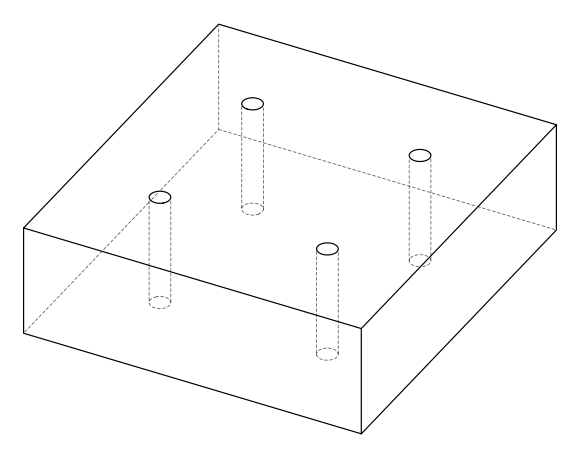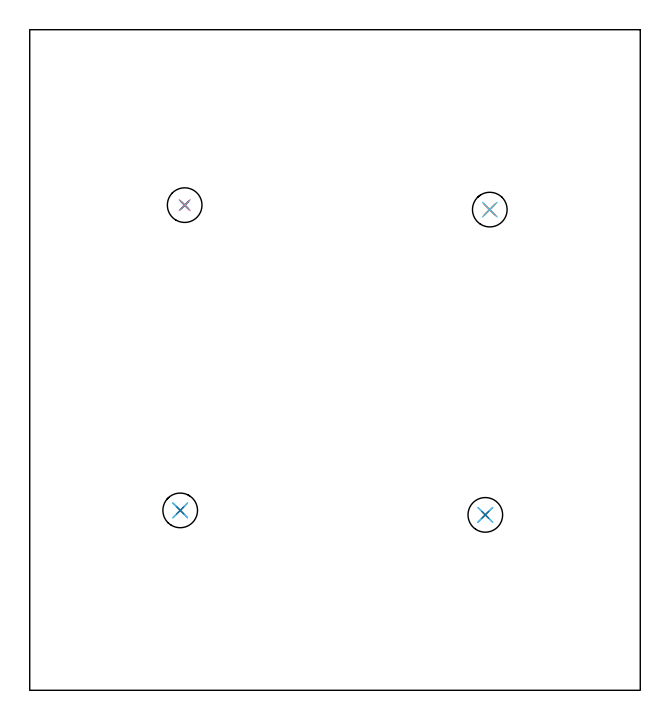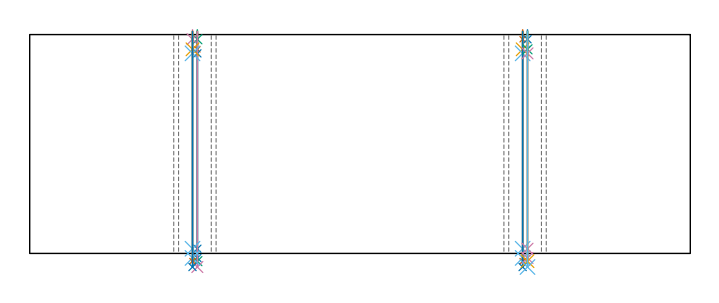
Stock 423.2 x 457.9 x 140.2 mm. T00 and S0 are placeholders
(PLAN: 20 operations, 16 tool changes, 7.7 min)
(1 SPOT_DRILL | STEP1HOLE | NXT0321_9005460120000 | 0.05 min | 182 mm3)
(2 SPOT_DRILL_1 | STEP1HOLE_1 | NXT0321_9005460120000 | 0.05 min | 182 mm3)
(3 SPOT_DRILL_2 | STEP1HOLE_2 | NXT0321_9005460120000 | 0.05 min | 182 mm3)
(4 SPOT_DRILL_3 | STEP1HOLE_3 | NXT0321_9005460120000 | 0.05 min | 182 mm3)
(5 DRILL_BLIND_HOLE_INTO_CENTER | STEP1HOLE | UGT0301_185 | 0.05 min | 182 mm3)
(6 GUN_DRILL_THROUGH_HOLE | STEP1HOLE | UGT0307_002 | 0.63 min | 3670 mm3)
(7 SPADE_DRILL_TO_ENLARGE_THROUGH_HOLE | STEP1HOLE | UGT0306_006 | 0.59 min | 22351 mm3)
(8 DRILL_TO_ENLARGE_THROUGH_HOLE | STEP1HOLE | UGT0301_057 | 0.61 min | 36960 mm3)
(9 DRILL_BLIND_HOLE_INTO_CENTER_1 | STEP1HOLE_1 | UGT0301_185 | 0.05 min | 182 mm3)
(10 GUN_DRILL_THROUGH_HOLE_1 | STEP1HOLE_1 | UGT0307_002 | 0.63 min | 3680 mm3)
(11 SPADE_DRILL_TO_ENLARGE_THROUGH_HOLE_1 | STEP1HOLE_1 | UGT0306_006 | 0.59 min | 22336 mm3)
(12 DRILL_TO_ENLARGE_THROUGH_HOLE_1 | STEP1HOLE_1 | UGT0301_057 | 0.61 min | 36967 mm3)
(13 DRILL_BLIND_HOLE_INTO_CENTER_2 | STEP1HOLE_2 | UGT0301_185 | 0.05 min | 183 mm3)
(14 GUN_DRILL_THROUGH_HOLE_2 | STEP1HOLE_2 | UGT0307_002 | 0.63 min | 3671 mm3)
(15 SPADE_DRILL_TO_ENLARGE_THROUGH_HOLE_2 | STEP1HOLE_2 | UGT0306_006 | 0.59 min | 22352 mm3)
(16 DRILL_TO_ENLARGE_THROUGH_HOLE_2 | STEP1HOLE_2 | UGT0301_057 | 0.61 min | 36960 mm3)
(17 DRILL_BLIND_HOLE_INTO_CENTER_3 | STEP1HOLE_3 | UGT0301_185 | 0.05 min | 175 mm3)
(18 GUN_DRILL_THROUGH_HOLE_3 | STEP1HOLE_3 | UGT0307_002 | 0.63 min | 3696 mm3)
(19 SPADE_DRILL_TO_ENLARGE_THROUGH_HOLE_3 | STEP1HOLE_3 | UGT0306_006 | 0.59 min | 22329 mm3)
(20 DRILL_TO_ENLARGE_THROUGH_HOLE_3 | STEP1HOLE_3 | UGT0301_057 | 0.61 min | 36971 mm3)
(TOOL NXT0321_9005460120000 | NC Spot Drill, 142deg, 12mm, Carbide, Uncoated | D12 PA142 FL30 Z2)
(TOOL UGT0301_185 | Twist Drill 6.3 mm | D6.3 PA118 FL61 Z2)
(TOOL UGT0307_002 | Gun Drill 6 mm | D6 PA130 FL24 Z1)
(TOOL UGT0306_006 | Spade Drill 15.5mm | D15.5 PA132 FL10 Z2)
(TOOL UGT0301_057 | Twist Drill 24 mm | D24 PA118 FL160 Z2)
(OP 1 SPOT_DRILL)
G17 G21 G94 G90
T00 M6
G54
G17 G0 G90 X315.8 Y121.6 S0 M3
G43 Z150.2 H0
G94 G81 G98 Z137.2 F250. R143.2
G80
M5
M2
(OP 2 SPOT_DRILL_1)
G17 G21 G94 G90
T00 M6
G54
G17 G0 G90 X318.9 Y333.2 S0 M3
G43 Z150.2 H0
G94 G81 G98 Z137.2 F250. R143.2
G80
M5
M2
(OP 3 SPOT_DRILL_2)
G17 G21 G94 G90
T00 M6
G54
G17 G0 G90 X107.4 Y336.3 S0 M3
G43 Z150.2 H0
G94 G81 G98 Z137.2 F250. R143.2
G80
M5
M2
(OP 4 SPOT_DRILL_3)
G17 G21 G94 G90
T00 M6
G54
G17 G0 G90 X104.3 Y124.7 S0 M3
G43 Z150.2 H0
G94 G81 G98 Z137.2 F250. R143.2
G80
M5
M2
(OP 5 DRILL_BLIND_HOLE_INTO_CENTER)
G17 G21 G94 G90
T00 M6
G54
G17 G0 G90 X315.8 Y121.6 S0 M3
G43 Z150.2 H0
G94 G81 G98 Z130.75 F250. R142.2
G80
M5
M2
(OP 6 GUN_DRILL_THROUGH_HOLE)
G17 G21 G94 G90
T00 M6
G54
G17 G0 G90 X315.8 Y121.6 M8
G43 Z150.2 H0
Z138.313
S716 M3
G94 G1 Z128.154 F125. M26
G4 X.084
Z3. F250.
G4 X.084
Z-2.899 F125.
G4 X.084
M5
M9
G0 Z138.313
Z150.2
M2
(OP 7 SPADE_DRILL_TO_ENLARGE_THROUGH_HOLE)
G17 G21 G94 G90
T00 M6
G54
G17 G0 G90 X315.8 Y121.6 S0 M3
G43 Z150.2 H0
G94 G73 G98 Z-4.951 F250. Q14.515 R142.2
G80
M5
M2
(OP 8 DRILL_TO_ENLARGE_THROUGH_HOLE)
G17 G21 G94 G90
T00 M6
G54
G17 G0 G90 X315.8 Y121.6 S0 M3
G43 Z150.2 H0
G94 G73 G98 Z-8.71 F250. Q21.273 R142.2
G80
M5
M2
(OP 9 DRILL_BLIND_HOLE_INTO_CENTER_1)
G17 G21 G94 G90
T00 M6
G54
G17 G0 G90 X318.9 Y333.2 S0 M3
G43 Z150.2 H0
G94 G81 G98 Z130.75 F250. R142.2
G80
M5
M2
(OP 10 GUN_DRILL_THROUGH_HOLE_1)
G17 G21 G94 G90
T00 M6
G54
G17 G0 G90 X318.9 Y333.2 M8
G43 Z150.2 H0
Z138.313
S716 M3
G94 G1 Z128.154 F125. M26
G4 X.084
Z3. F250.
G4 X.084
Z-2.899 F125.
G4 X.084
M5
M9
G0 Z138.313
Z150.2
M2
(OP 11 SPADE_DRILL_TO_ENLARGE_THROUGH_HOLE_1)
G17 G21 G94 G90
T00 M6
G54
G17 G0 G90 X318.9 Y333.2 S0 M3
G43 Z150.2 H0
G94 G73 G98 Z-4.951 F250. Q14.515 R142.2
G80
M5
M2
(OP 12 DRILL_TO_ENLARGE_THROUGH_HOLE_1)
G17 G21 G94 G90
T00 M6
G54
G17 G0 G90 X318.9 Y333.2 S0 M3
G43 Z150.2 H0
G94 G73 G98 Z-8.71 F250. Q21.273 R142.2
G80
M5
M2
(OP 13 DRILL_BLIND_HOLE_INTO_CENTER_2)
G17 G21 G94 G90
T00 M6
G54
G17 G0 G90 X107.4 Y336.3 S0 M3
G43 Z150.2 H0
G94 G81 G98 Z130.75 F250. R142.2
G80
M5
M2
(OP 14 GUN_DRILL_THROUGH_HOLE_2)
G17 G21 G94 G90
T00 M6
G54
G17 G0 G90 X107.4 Y336.3 M8
G43 Z150.2 H0
Z138.313
S716 M3
G94 G1 Z128.154 F125. M26
G4 X.084
Z3. F250.
G4 X.084
Z-2.899 F125.
G4 X.084
M5
M9
G0 Z138.313
Z150.2
M2
(OP 15 SPADE_DRILL_TO_ENLARGE_THROUGH_HOLE_2)
G17 G21 G94 G90
T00 M6
G54
G17 G0 G90 X107.4 Y336.3 S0 M3
G43 Z150.2 H0
G94 G73 G98 Z-4.951 F250. Q14.515 R142.2
G80
M5
M2
(OP 16 DRILL_TO_ENLARGE_THROUGH_HOLE_2)
G17 G21 G94 G90
T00 M6
G54
G17 G0 G90 X107.4 Y336.3 S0 M3
G43 Z150.2 H0
G94 G73 G98 Z-8.71 F250. Q21.273 R142.2
G80
M5
M2
(OP 17 DRILL_BLIND_HOLE_INTO_CENTER_3)
G17 G21 G94 G90
T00 M6
G54
G17 G0 G90 X104.3 Y124.7 S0 M3
G43 Z150.2 H0
G94 G81 G98 Z130.75 F250. R142.2
G80
M5
M2
(OP 18 GUN_DRILL_THROUGH_HOLE_3)
G17 G21 G94 G90
T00 M6
G54
G17 G0 G90 X104.3 Y124.7 M8
G43 Z150.2 H0
Z138.313
S716 M3
G94 G1 Z128.154 F125. M26
G4 X.084
Z3. F250.
G4 X.084
Z-2.899 F125.
G4 X.084
M5
M9
G0 Z138.313
Z150.2
M2
(OP 19 SPADE_DRILL_TO_ENLARGE_THROUGH_HOLE_3)
G17 G21 G94 G90
T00 M6
G54
G17 G0 G90 X104.3 Y124.7 S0 M3
G43 Z150.2 H0
G94 G73 G98 Z-4.951 F250. Q14.515 R142.2
G80
M5
M2
(OP 20 DRILL_TO_ENLARGE_THROUGH_HOLE_3)
G17 G21 G94 G90
T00 M6
G54
G17 G0 G90 X104.3 Y124.7 S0 M3
G43 Z150.2 H0
G94 G73 G98 Z-8.71 F250. Q21.273 R142.2
G80
M5
M2
